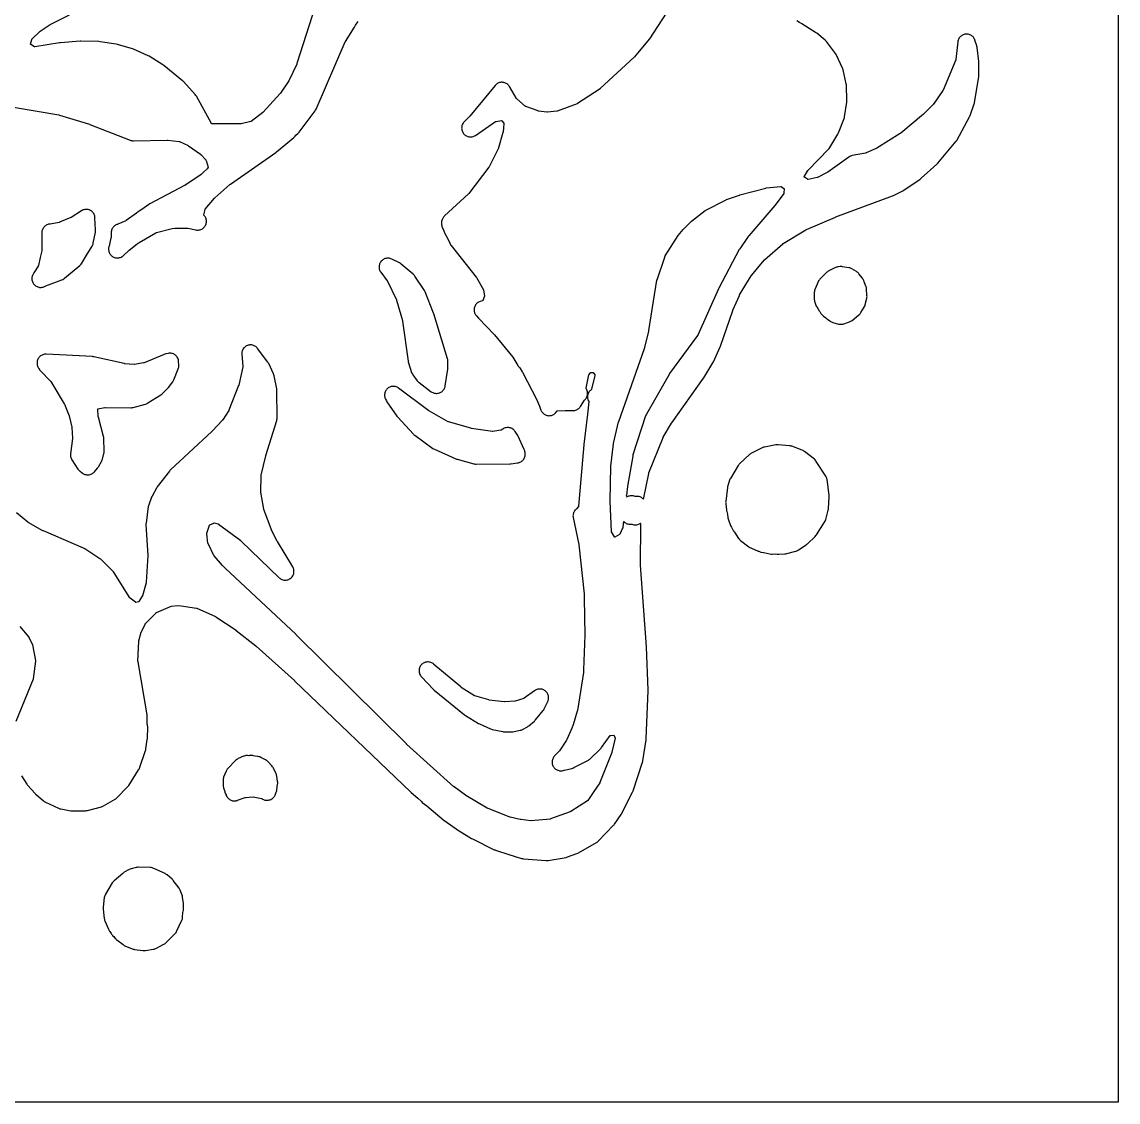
# Model space of a CAD drawing. Header units: millimetres. Extents: x 0 to 300, y 0 to 300.
# Drawn here: x 150 to 299.7, y 0 to 147.6 of the extents above; entities that cross this region are included whole.
import ezdxf

# ---------------------------------------------------------------- set-up
doc = ezdxf.new("R2010")
doc.units = ezdxf.units.MM
doc.layers.add('CUT', color=7, linetype='CONTINUOUS')

msp = doc.modelspace()

# ---------------------------------------------------------------- linework, layer by layer
at = {"layer": 'CUT'}
for points in [[(0.0014, 299.9986), (0.0295, 300), (149.1219, 300), (151.6802, 300), (299.6408, 300), (299.6689, 299.9986), (299.6703, 299.9705), (299.6703, 0.0295), (299.6689, 0.0014), (299.6408, 0), (150.7335, 0), (147.8556, 0), (0.0295, 0), (0.0014, 0.0014), (0, 0.0295), (0, 299.9705)], [(151.7153, 111.6047), (151.8087, 111.5296), (151.909, 111.4641), (152.0154, 111.409), (152.1268, 111.3648), (152.242, 111.3319), (152.3599, 111.3107), (152.4793, 111.3013), (152.5991, 111.3039), (152.7181, 111.3184), (152.835, 111.3447), (152.9486, 111.3825), (153.241, 111.4963), (155.4241, 112.3459), (155.5428, 112.3997), (155.6551, 112.4661), (155.7594, 112.5443), (157.8647, 114.3078), (157.9597, 114.3965), (158.0445, 114.4951), (158.1182, 114.6022), (158.7489, 115.6349), (159.5446, 116.9378), (159.5957, 117.0304), (159.6384, 117.1272), (159.6725, 117.2274), (159.6976, 117.3302), (159.9989, 118.8524), (160.0141, 118.9503), (160.0212, 119.0492), (160.0201, 119.1484), (159.9321, 120.8231), (159.9199, 120.9416), (159.8961, 121.0584), (159.8608, 121.1722), (159.8144, 121.2819), (159.7573, 121.3865), (159.6901, 121.485), (159.6135, 121.5762), (159.5282, 121.6595), (159.4351, 121.7338), (159.3351, 121.7986), (159.2291, 121.8531), (159.1183, 121.8968), (159.0037, 121.9294), (158.8864, 121.9504), (158.7676, 121.9596), (158.6485, 121.9571), (158.5302, 121.9427), (158.4139, 121.9167), (158.3007, 121.8793), (158.1919, 121.8308), (158.0884, 121.7718), (156.6607, 120.8611), (156.6387, 120.8483), (156.6156, 120.8374), (155.1045, 120.2027), (155.0748, 120.1921), (155.0441, 120.1846), (153.8152, 119.9527), (153.7516, 119.944), (153.7083, 119.9404), (153.5951, 119.92), (153.4843, 119.8888), (153.377, 119.8472), (153.2743, 119.7955), (153.1769, 119.7341), (153.0859, 119.6638), (153.002, 119.585), (152.9261, 119.4986), (152.8588, 119.4053), (152.8007, 119.3059), (152.7524, 119.2015), (152.7143, 119.0929), (152.6869, 118.9812), (152.6702, 118.8674), (152.6645, 118.7524), (152.6609, 116.3549), (152.659, 116.3216), (152.6534, 116.2887), (152.4506, 115.4018), (152.1951, 114.2844), (152.1861, 114.2529), (152.1703, 114.2241), (151.601, 113.3063), (151.4937, 113.1334), (151.4357, 113.0286), (151.3885, 112.9185), (151.3524, 112.8042), (151.328, 112.6869), (151.3153, 112.5678), (151.3146, 112.448), (151.3258, 112.3287), (151.3489, 112.2111), (151.3836, 112.0964), (151.4296, 111.9858), (151.4864, 111.8803), (151.5534, 111.7809), (151.6299, 111.6888)], [(198.8101, 114.511), (198.7745, 114.3981), (198.7502, 114.2822), (198.7375, 114.1645), (198.7364, 114.0462), (198.747, 113.9283), (198.7692, 113.812), (198.8027, 113.6985), (198.8472, 113.5888), (198.9023, 113.4841), (198.9675, 113.3852), (199.846, 112.1863), (199.8608, 112.1641), (199.8736, 112.1406), (201.1085, 109.6086), (201.1191, 109.5844), (201.1274, 109.5592), (201.9166, 106.7822), (201.9337, 106.7007), (202.6916, 101.2324), (202.7118, 101.1238), (202.7419, 101.0175), (203.1849, 99.6892), (203.2297, 99.5748), (203.2859, 99.4656), (203.353, 99.3627), (203.9419, 98.5536), (204.0175, 98.46), (204.1021, 98.3744), (204.1948, 98.2978), (205.8594, 97.0567), (205.957, 96.9911), (206.0605, 96.9354), (206.1689, 96.8901), (206.2813, 96.8556), (206.3965, 96.8323), (206.5135, 96.8203), (206.631, 96.8199), (206.7481, 96.831), (206.8634, 96.8534), (206.9761, 96.8871), (207.0849, 96.9316), (207.1888, 96.9865), (207.2868, 97.0514), (207.3781, 97.1255), (207.4616, 97.2082), (207.5367, 97.2986), (207.6025, 97.396), (207.6585, 97.4994), (207.7041, 97.6077), (207.7389, 97.72), (207.7626, 97.8351), (208.1209, 100.1501), (208.1315, 100.2421), (208.135, 100.3346), (208.1343, 101.1961), (208.1284, 101.3141), (208.1109, 101.4309), (208.0821, 101.5454), (206.2057, 107.6946), (206.1744, 107.7843), (205.0346, 110.677), (204.9822, 110.7918), (204.9181, 110.9004), (203.6259, 112.8482), (203.5594, 112.939), (203.4846, 113.0231), (203.4023, 113.0999), (201.7722, 114.4827), (201.6559, 114.5698), (201.5299, 114.6422), (200.4694, 115.1691), (200.361, 115.2165), (200.2484, 115.253), (200.1327, 115.2782), (200.0151, 115.2919), (199.8968, 115.2939), (199.7788, 115.2842), (199.6624, 115.263), (199.5486, 115.2304), (199.4386, 115.1868), (199.3334, 115.1325), (199.234, 115.0681), (199.1415, 114.9943), (199.0567, 114.9117), (198.9805, 114.8212), (198.9136, 114.7235), (198.8566, 114.6198)], [(261.7041, 114.1407), (261.4137, 114.1066), (261.3069, 114.0891), (261.2021, 114.062), (261.1002, 114.0257), (261.002, 113.9803), (260.0907, 113.5082), (259.9809, 113.4438), (259.8787, 113.3681), (259.785, 113.282), (258.9559, 112.4348), (258.8853, 112.356), (258.8219, 112.2713), (258.7695, 112.1867), (258.7675, 112.1839), (258.7091, 112.0846), (258.6605, 111.9801), (258.5575, 111.7279), (258.2852, 111.1212), (258.2396, 111.0032), (258.2066, 110.8811), (258.1867, 110.7562), (258.184, 110.7051), (258.182, 110.6931), (258.1741, 110.5858), (258.1536, 109.863), (258.1553, 109.756), (258.1666, 109.6496), (258.1872, 109.5446), (258.1946, 109.5194), (258.1983, 109.4917), (258.221, 109.3894), (258.2525, 109.2895), (258.3999, 108.8851), (258.4568, 108.7539), (258.5289, 108.6303), (258.6579, 108.4368), (258.6821, 108.3821), (258.7438, 108.2619), (258.8185, 108.1495), (258.9054, 108.0461), (258.9188, 108.0319), (259.0887, 107.7535), (259.1496, 107.6633), (259.2185, 107.5789), (259.2947, 107.5011), (259.3777, 107.4305), (259.4308, 107.3931), (259.7714, 107.1308), (259.8122, 107.0915), (259.9047, 107.0185), (259.9794, 106.9706), (260.3068, 106.7186), (260.4036, 106.6514), (260.5065, 106.594), (260.6146, 106.5469), (260.7268, 106.5107), (261.5056, 106.301), (261.6204, 106.2761), (261.737, 106.2624), (261.8545, 106.2603), (261.9716, 106.2697), (262.0872, 106.2904), (262.2003, 106.3224), (262.9833, 106.5858), (263.0847, 106.6251), (263.1821, 106.6735), (263.2747, 106.7304), (263.3618, 106.7955), (264.2746, 107.5443), (264.3518, 107.6134), (264.4227, 107.6889), (264.4868, 107.7702), (264.5437, 107.8568), (265.0024, 108.6249), (265.0595, 108.7326), (265.1054, 108.8456), (265.1396, 108.9627), (265.3453, 109.828), (265.3673, 109.9469), (265.3772, 110.0675), (265.3749, 110.1885), (265.3123, 111.0903), (265.3084, 111.1229), (265.3054, 111.1692), (265.289, 111.2748), (265.2633, 111.3784), (265.2284, 111.4794), (265.0041, 112.0461), (264.9315, 112.2371), (264.884, 112.3457), (264.826, 112.449), (264.758, 112.5461), (264.2815, 113.1606), (264.2086, 113.246), (264.1281, 113.3242), (264.0407, 113.3945), (263.947, 113.4563), (263.3182, 113.8307), (263.2217, 113.8823), (263.1209, 113.9249), (263.0167, 113.9582), (262.9098, 113.9818), (262.0498, 114.1313), (261.9351, 114.1455), (261.8195, 114.1487)], [(152.0151, 100.9133), (152.0269, 100.7958), (152.0502, 100.68), (152.0848, 100.5671), (152.1303, 100.4581), (152.1863, 100.3541), (152.2318, 100.2865), (152.2437, 100.2595), (152.3016, 100.1564), (152.3693, 100.0596), (152.4462, 99.9699), (153.9045, 98.4295), (153.9059, 98.4274), (155.7374, 95.3755), (155.7486, 95.355), (155.7582, 95.3337), (156.3872, 93.7787), (156.395, 93.7571), (156.4011, 93.7349), (156.7567, 92.2227), (156.7615, 92.1976), (156.7641, 92.1723), (156.8524, 90.7177), (156.8529, 90.6905), (156.8508, 90.6634), (156.5936, 88.5499), (156.585, 88.4308), (156.5884, 88.3114), (156.6036, 88.193), (156.6305, 88.0767), (156.6689, 87.9636), (156.7182, 87.8549), (156.7782, 87.7516), (157.597, 86.4901), (157.6606, 86.4012), (157.7321, 86.3184), (157.8108, 86.2425), (157.8961, 86.1741), (158.2444, 85.9199), (158.3445, 85.8543), (158.4506, 85.7989), (158.5618, 85.7544), (158.6768, 85.7212), (158.7945, 85.6996), (158.9138, 85.6899), (159.0335, 85.692), (159.1523, 85.7061), (159.2692, 85.732), (159.3829, 85.7694), (159.4923, 85.8179), (159.5964, 85.8771), (159.694, 85.9463), (159.7842, 86.0249), (159.8662, 86.1122), (160.2695, 86.5867), (160.338, 86.6755), (160.398, 86.7702), (160.8306, 87.5303), (160.8789, 87.6245), (160.9186, 87.7225), (160.9496, 87.8236), (161.1506, 88.6015), (161.1735, 88.7106), (161.1861, 88.8215), (161.1884, 88.933), (161.1436, 90.6559), (161.1316, 90.7967), (161.1031, 90.9352), (160.397, 93.5717), (160.3909, 93.5998), (160.3875, 93.6283), (160.3135, 94.6909), (160.3129, 94.7191), (160.3405, 94.7252), (161.2979, 94.8871), (161.3238, 94.8904), (161.35, 94.8913), (164.8142, 94.8662), (164.923, 94.8703), (165.031, 94.8843), (165.1372, 94.908), (166.8417, 95.3706), (166.9555, 95.4077), (167.0651, 95.4559), (167.1693, 95.5148), (168.9461, 96.6397), (169.0522, 96.7152), (169.1496, 96.8019), (169.8445, 97.4917), (169.9601, 97.6246), (170.546, 98.4079), (170.605, 98.4944), (170.6563, 98.5858), (170.6993, 98.6812), (171.3065, 100.1999), (171.3417, 100.3007), (171.3678, 100.4042), (171.3846, 100.5096), (171.3919, 100.6162), (171.3897, 100.7229), (171.3597, 101.1874), (171.3459, 101.3067), (171.3203, 101.424), (171.2831, 101.5382), (171.2347, 101.6481), (171.1755, 101.7526), (171.1061, 101.8507), (171.0274, 101.9414), (170.9399, 102.0237), (170.8446, 102.0969), (170.7426, 102.1601), (170.6347, 102.2129), (170.522, 102.2546), (170.4058, 102.2848), (170.2871, 102.3033), (170.1672, 102.3098), (170.0472, 102.3043), (169.9284, 102.2868), (169.5871, 102.219), (169.4718, 102.1901), (169.36, 102.15), (166.6342, 101.0161), (166.6053, 101.0058), (166.5754, 100.9985), (165.3436, 100.7634), (165.3163, 100.7595), (165.2888, 100.7607), (163.9902, 100.8763), (163.9116, 100.8886), (159.7965, 101.8153), (159.6965, 101.8335), (159.5954, 101.843), (153.276, 102.1729), (153.1579, 102.1733), (153.0404, 102.162), (152.9245, 102.1392), (152.8114, 102.1052), (152.7021, 102.0601), (152.5979, 102.0046), (152.4996, 101.9391), (152.4082, 101.8643), (152.3247, 101.7808), (152.2497, 101.6895), (152.1841, 101.5913), (152.1285, 101.4871), (152.0833, 101.3779), (152.0491, 101.2649), (152.0262, 101.149), (152.0148, 101.0314)], [(199.6687, 97.2353), (199.6108, 97.1351), (199.5629, 97.0298), (199.5253, 96.9204), (199.4984, 96.8079), (199.4824, 96.6933), (199.4776, 96.5777), (199.484, 96.4621), (199.5014, 96.3478), (199.5298, 96.2356), (199.5688, 96.1267), (199.6181, 96.0221), (199.7391, 95.7946), (199.8105, 95.6771), (201.1772, 93.6943), (201.2848, 93.5599), (203.4143, 91.2603), (203.5012, 91.1756), (203.5961, 91.1), (206.0887, 89.3152), (206.1894, 89.2504), (206.2961, 89.196), (209.2128, 87.8876), (209.3003, 87.8524), (209.3903, 87.8242), (211.664, 87.2086), (211.7699, 87.185), (211.8775, 87.1711), (211.9859, 87.1669), (216.5906, 87.1987), (216.7289, 87.2077), (217.6411, 87.3199), (217.7549, 87.3395), (217.8663, 87.3699), (217.9742, 87.4109), (218.0777, 87.4621), (218.1759, 87.523), (218.2677, 87.5931), (218.3523, 87.6717), (218.429, 87.758), (218.497, 87.8513), (218.5558, 87.9507), (218.6047, 88.0553), (218.6434, 88.1641), (218.6714, 88.2762), (218.6885, 88.3904), (218.6946, 88.5057), (218.6895, 88.6211), (218.6734, 88.7354), (218.6488, 88.8646), (218.6263, 88.9609), (218.5959, 89.055), (218.558, 89.1463), (217.6735, 91.0473), (217.5921, 91.1944), (217.3211, 91.612), (217.2508, 91.7093), (217.1711, 91.799), (217.0829, 91.8804), (216.9869, 91.9526), (216.8843, 92.0148), (216.7759, 92.0664), (216.6629, 92.107), (216.5465, 92.1361), (216.4277, 92.1533), (216.3078, 92.1587), (216.1879, 92.152), (216.0693, 92.1334), (215.9532, 92.103), (215.8407, 92.0612), (215.7329, 92.0083), (215.6309, 91.945), (215.4213, 91.7997), (215.3987, 91.7855), (215.3726, 91.7801), (214.2713, 91.6048), (214.2406, 91.6015), (214.2098, 91.6046), (211.359, 92.046), (211.2877, 92.0615), (208.223, 92.9273), (208.1888, 92.9393), (208.1563, 92.9553), (205.6126, 94.4064), (205.5512, 94.4466), (201.3952, 97.5474), (201.2992, 97.612), (201.1975, 97.6671), (201.0909, 97.7121), (200.9805, 97.7467), (200.8673, 97.7705), (200.7523, 97.7832), (200.6366, 97.7849), (200.5213, 97.7753), (200.4075, 97.7548), (200.2961, 97.7233), (200.1883, 97.6813), (200.0851, 97.6291), (199.9873, 97.5672), (199.896, 97.4961), (199.812, 97.4166), (199.736, 97.3294)], [(258.3728, 87.6305), (258.2841, 87.7278), (258.1852, 87.8148), (256.8459, 88.8691), (256.7477, 88.9387), (256.643, 88.9981), (256.5329, 89.0468), (255.0962, 89.5971), (254.9923, 89.6316), (254.8856, 89.6564), (254.7771, 89.6715), (253.2654, 89.8109), (253.151, 89.8159), (253.0366, 89.8101), (252.9233, 89.7933), (251.366, 89.4866), (251.2602, 89.4607), (251.1572, 89.4253), (251.0578, 89.3808), (249.6078, 88.6499), (249.5126, 88.5963), (249.4226, 88.5343), (249.3387, 88.4644), (248.0128, 87.2535), (247.9314, 87.1716), (247.8582, 87.0822), (247.7939, 86.9862), (246.7221, 85.2054), (246.6615, 85.0912), (246.6135, 84.9712), (246.3569, 84.2128), (246.3229, 84.0917), (246.3018, 83.9677), (246.0793, 82.067), (246.0715, 81.9594), (246.0735, 81.8514), (246.0852, 81.7441), (246.1534, 81.3034), (246.1763, 80.9103), (246.1892, 80.7917), (246.2138, 80.675), (246.3029, 80.336), (246.3859, 79.7997), (246.4099, 79.6832), (246.4452, 79.5696), (246.7333, 78.7847), (246.7853, 78.664), (246.8501, 78.5497), (246.9578, 78.382), (247.0622, 78.1817), (247.129, 78.069), (247.2077, 77.9643), (247.2853, 77.872), (247.8361, 77.0143), (247.8963, 76.929), (247.9636, 76.8493), (248.0376, 76.7757), (248.1177, 76.7089), (249.2494, 75.8448), (249.3671, 75.7655), (249.4934, 75.7007), (250.1744, 75.4003), (250.3109, 75.3497), (250.5181, 75.287), (250.5861, 75.2521), (250.6853, 75.2068), (250.7882, 75.1707), (250.894, 75.144), (251.2298, 75.0755), (251.2499, 75.0704), (251.2737, 75.0666), (252.1248, 74.8929), (252.2663, 74.8728), (252.4091, 74.8695), (252.8126, 74.8845), (253.1164, 74.8493), (253.2205, 74.8418), (253.3248, 74.8434), (254.1654, 74.8927), (254.2898, 74.9065), (254.4122, 74.9333), (255.6571, 75.2743), (255.779, 75.3149), (255.8959, 75.3682), (256.0064, 75.4337), (257.0774, 76.1487), (257.161, 76.2099), (257.239, 76.2781), (258.2956, 77.2853), (258.3923, 77.389), (258.4761, 77.5035), (259.5949, 79.2385), (259.6596, 79.352), (259.7116, 79.4718), (259.7502, 79.5965), (260.0746, 80.8877), (260.0964, 80.9951), (260.1083, 81.1041), (260.2091, 82.6933), (260.2108, 82.8103), (260.2011, 82.9269), (259.9211, 85.0395), (259.9025, 85.1441), (259.8747, 85.2467), (259.838, 85.3463), (259.7925, 85.4424), (259.7388, 85.534), (258.4503, 87.5241)], [(204.4228, 59.6383), (204.3581, 59.5386), (204.3036, 59.4331), (204.2598, 59.3227), (204.2272, 59.2085), (204.206, 59.0916), (204.1964, 58.9733), (204.1986, 58.8545), (204.2125, 58.7366), (204.238, 58.6206), (204.2749, 58.5076), (204.3227, 58.3989), (204.3811, 58.2955), (204.4493, 58.1983), (204.5269, 58.1084), (206.1697, 56.3836), (206.278, 56.2832), (210.4152, 52.8923), (210.5506, 52.7962), (212.299, 51.7287), (212.441, 51.6545), (213.9531, 50.9891), (214.0706, 50.9446), (214.1921, 50.9126), (215.6319, 50.6132), (215.7376, 50.5961), (215.8444, 50.5885), (216.714, 50.5654), (216.8524, 50.5698), (216.9893, 50.59), (218.0053, 50.8005), (218.1199, 50.8302), (218.231, 50.871), (218.3375, 50.9226), (218.995, 51.2821), (219.0985, 51.3457), (219.1951, 51.4195), (219.9435, 52.0538), (220.0222, 52.1267), (220.094, 52.2064), (221.1411, 53.4778), (221.2227, 53.5895), (221.2909, 53.7097), (221.7414, 54.6228), (221.7823, 54.7154), (221.8153, 54.8112), (221.8398, 54.8934), (221.8681, 55.0093), (221.8848, 55.1275), (221.8897, 55.2468), (221.8826, 55.366), (221.8638, 55.4839), (221.8334, 55.5993), (221.7916, 55.7111), (221.7389, 55.8182), (221.6759, 55.9196), (221.6031, 56.0142), (221.5213, 56.1011), (221.4312, 56.1794), (221.3338, 56.2484), (221.23, 56.3074), (221.1209, 56.3558), (221.0075, 56.3931), (220.8909, 56.4189), (220.7724, 56.4331), (220.6531, 56.4354), (220.5341, 56.4258), (220.4166, 56.4044), (220.3019, 56.3715), (220.191, 56.3274), (220.085, 56.2724), (219.985, 56.2072), (218.5532, 55.1684), (218.5269, 55.1514), (218.4976, 55.1402), (217.3204, 54.7604), (217.2965, 54.7537), (217.2719, 54.7511), (215.8868, 54.6629), (215.8581, 54.6625), (215.8296, 54.6648), (213.7775, 54.929), (213.7545, 54.9328), (213.7319, 54.9385), (211.8055, 55.4999), (211.7793, 55.5089), (211.7551, 55.5226), (209.9475, 56.6626), (209.8801, 56.7119), (206.2348, 59.795), (206.2029, 59.8241), (206.1111, 59.8995), (206.0124, 59.9655), (205.9076, 60.0214), (205.7978, 60.0667), (205.6841, 60.1009), (205.5675, 60.1237), (205.4492, 60.1348), (205.3305, 60.1342), (205.2123, 60.1219), (205.096, 60.0979), (204.9826, 60.0626), (204.8733, 60.0162), (204.769, 59.9593), (204.6709, 59.8923), (204.58, 59.816), (204.497, 59.731)], [(179.0257, 41.151), (179.038, 41.151), (179.0483, 41.1519), (179.0904, 41.1536), (179.1398, 41.1605), (179.158, 41.1623), (179.1732, 41.1652), (179.21, 41.1704), (179.2524, 41.1808), (179.2763, 41.1855), (179.2962, 41.1916), (179.3272, 41.1992), (179.3625, 41.2117), (179.3655, 41.2126), (179.3681, 41.2134), (179.3852, 41.2186), (179.3906, 41.2203), (179.3907, 41.2202), (179.3916, 41.2205), (179.4055, 41.2256), (179.4067, 41.226), (180.4356, 41.5958), (180.4688, 41.6056), (180.5029, 41.6115), (181.4824, 41.7229), (181.5133, 41.7248), (181.5439, 41.7203), (182.6561, 41.4967), (182.6836, 41.4898), (182.7215, 41.4622), (182.8213, 41.3971), (182.927, 41.3422), (183.0377, 41.2981), (183.1521, 41.2651), (183.2693, 41.2437), (183.3881, 41.2339), (183.5072, 41.236), (183.6255, 41.2499), (183.7419, 41.2755), (183.8551, 41.3125), (183.9641, 41.3605), (184.0679, 41.4191), (184.1653, 41.4877), (184.2554, 41.5656), (184.3373, 41.6521), (184.4103, 41.7462), (184.4736, 41.8472), (184.5266, 41.9539), (184.6954, 42.3414), (184.7367, 42.4502), (184.7672, 42.5625), (184.7867, 42.6773), (184.8782, 43.436), (184.8834, 43.5049), (184.8868, 43.5409), (184.8861, 43.6618), (184.8733, 43.7821), (184.8629, 43.8314), (184.7647, 44.5124), (184.742, 44.6287), (184.708, 44.7422), (184.6629, 44.8518), (184.3067, 45.6093), (184.2477, 45.7194), (184.1776, 45.8228), (184.0971, 45.9184), (183.5423, 46.5115), (183.4471, 46.6027), (183.3424, 46.6828), (183.2297, 46.751), (182.5798, 47.0969), (182.4674, 47.1494), (182.3502, 47.1901), (182.2294, 47.2184), (182.1063, 47.2341), (181.8133, 47.2562), (181.5867, 47.3198), (181.4747, 47.3455), (181.3607, 47.3604), (181.2459, 47.3643), (181.1312, 47.3572), (181.0177, 47.3392), (180.949, 47.3214), (180.7831, 47.3339), (180.6666, 47.337), (180.5503, 47.3288), (180.4354, 47.3094), (180.3229, 47.2789), (180.2139, 47.2376), (179.4924, 46.9235), (179.386, 46.8708), (179.2854, 46.8079), (179.1915, 46.7353), (179.1052, 46.6538), (178.0758, 45.5804), (178.0004, 45.4938), (177.9336, 45.4004), (177.876, 45.301), (177.8282, 45.1966), (177.5053, 44.3915), (177.4673, 44.2818), (177.4402, 44.169), (177.424, 44.054), (177.419, 43.9381), (177.4224, 43.3251), (177.4275, 43.2215), (177.4415, 43.1186), (177.4643, 43.0174), (177.4958, 42.9185), (177.6716, 42.4395), (177.6884, 42.3364), (177.7221, 42.2138), (177.7686, 42.0955), (177.8273, 41.9828), (177.8276, 41.9823), (177.8468, 41.9274), (177.9017, 41.8118), (177.9685, 41.7027), (178.0083, 41.6512), (178.0304, 41.6191), (178.1086, 41.527), (178.1956, 41.4433), (178.2906, 41.3687), (178.3926, 41.3041), (178.5005, 41.25), (178.6134, 41.2071), (178.73, 41.1757), (178.7968, 41.1648), (178.7977, 41.1646), (178.7984, 41.1646), (178.8492, 41.1563), (178.9111, 41.1524), (178.9175, 41.1518), (178.9229, 41.1517), (178.9697, 41.1488)], [(171.832, 28.2511), (171.5601, 28.9359), (171.5178, 29.0303), (171.4675, 29.1208), (171.4096, 29.2066), (170.6318, 30.2581), (170.5484, 30.3589), (170.4546, 30.4499), (169.791, 31.0272), (169.7023, 31.0973), (169.6075, 31.1587), (169.5073, 31.2109), (167.9544, 31.9293), (167.8419, 31.9747), (167.7253, 32.0084), (167.6059, 32.0302), (167.4849, 32.0398), (165.896, 32.0853), (165.7806, 32.083), (165.6659, 32.0697), (165.553, 32.0454), (164.8846, 31.8675), (164.7499, 31.823), (164.6214, 31.7629), (163.9326, 31.3895), (163.8259, 31.3243), (163.7266, 31.2483), (162.5364, 30.2352), (162.4419, 30.1455), (162.3577, 30.046), (162.2848, 29.938), (161.3677, 28.4069), (161.3098, 28.2979), (161.2635, 28.1835), (161.2291, 28.0651), (161.207, 27.9437), (161.0401, 26.6483), (161.0314, 26.5473), (161.0313, 26.4459), (161.0397, 26.3448), (161.1992, 25.0795), (161.2174, 24.9734), (161.245, 24.8694), (161.2819, 24.7683), (161.758, 23.6247), (161.8045, 23.526), (161.8598, 23.4318), (161.9234, 23.3431), (161.9572, 23.3001), (162.1237, 23.0248), (162.1877, 22.9296), (162.2605, 22.8409), (162.3414, 22.7595), (162.4912, 22.6228), (162.6943, 22.365), (162.7623, 22.286), (162.837, 22.2132), (162.9177, 22.1471), (163.7724, 21.5075), (163.8538, 21.4516), (163.9395, 21.4027), (164.0289, 21.3609), (165.0316, 20.9422), (165.132, 20.9054), (165.2354, 20.8777), (165.3408, 20.8593), (166.4842, 20.7121), (166.5954, 20.703), (166.707, 20.7043), (166.818, 20.716), (167.8803, 20.8777), (168.0047, 20.9034), (168.1256, 20.9421), (168.2418, 20.9934), (169.3457, 21.5524), (169.4583, 21.6173), (169.5632, 21.694), (169.6592, 21.7815), (170.8369, 22.979), (170.9259, 23.0801), (171.0029, 23.1906), (171.067, 23.3091), (171.7909, 24.8459), (171.8334, 24.948), (171.8663, 25.0535), (171.8893, 25.1616), (171.9023, 25.2714), (171.9481, 25.9101), (171.9978, 26.0866), (172.0231, 26.1952), (172.0381, 26.3058), (172.0428, 26.4172), (172.0371, 26.5287), (172.0114, 26.7916), (172.0215, 26.9319), (172.024, 27.0562), (172.0135, 27.1801), (171.9057, 27.9705), (171.8773, 28.113)]]:
    msp.add_lwpolyline(points, close=True, dxfattribs=at)
for points in [[(237.9289, 148.7513), (235.6717, 145.2556), (235.627, 145.1952), (233.6237, 142.8111), (233.5726, 142.7574), (228.9503, 138.4669), (228.931, 138.4505), (228.9105, 138.4358), (225.8469, 136.4326), (225.818, 136.4159), (225.7875, 136.4026), (223.0404, 135.3818), (223.0159, 135.3739), (222.9905, 135.3703), (221.7219, 135.2461), (221.689, 135.2447), (221.6561, 135.247), (220.5114, 135.3883), (220.4796, 135.394), (220.4486, 135.4031), (218.7677, 135.9956), (218.7413, 136.0064), (218.7191, 136.0242), (217.5531, 137.0514), (217.531, 137.073), (217.5139, 137.0987), (216.5364, 138.7376), (216.4694, 138.838), (216.3927, 138.9312), (216.307, 139.0163), (216.2132, 139.0923), (216.1122, 139.1584), (216.0051, 139.2141), (215.8929, 139.2588), (215.7768, 139.2919), (215.6579, 139.3132), (215.5376, 139.3225), (215.4168, 139.3196), (215.297, 139.3046), (215.1794, 139.2776), (215.065, 139.239), (214.9551, 139.1891), (214.8507, 139.1283), (214.753, 139.0574), (214.6629, 138.977), (214.5813, 138.888), (211.1137, 134.6981), (211.0834, 134.6641), (210.3482, 133.9019), (210.2711, 133.8137), (210.2029, 133.7183), (210.1443, 133.6168), (210.096, 133.51), (210.0583, 133.399), (210.0315, 133.2849), (210.0161, 133.1687), (210.0121, 133.0516), (210.0195, 132.9346), (210.0383, 132.8189), (210.0682, 132.7056), (210.1091, 132.5957), (210.1606, 132.4904), (210.222, 132.3906), (210.2929, 132.2972), (210.3726, 132.2113), (210.4602, 132.1335), (210.5551, 132.0646), (210.6562, 132.0053), (210.7626, 131.9561), (210.8733, 131.9176), (210.9872, 131.8901), (211.1033, 131.8738), (211.2204, 131.8689), (211.3374, 131.8754), (211.4533, 131.8933), (211.5668, 131.9225), (211.6769, 131.9626), (211.7826, 132.0132), (211.8829, 132.0739), (214.6584, 133.9457), (214.6853, 133.9619), (214.716, 133.9689), (215.4512, 134.0952), (215.479, 134.0986), (215.4978, 134.0778), (215.762, 133.7547), (215.779, 133.7317), (215.7778, 133.7032), (215.671, 132.5233), (215.6669, 132.4941), (215.6599, 132.4655), (215.0463, 130.3901), (215.0379, 130.3659), (215.0276, 130.3425), (213.7621, 127.7805), (213.7486, 127.756), (213.7328, 127.7329), (211.005, 124.1159), (210.9875, 124.0948), (210.9681, 124.0754), (207.6769, 121.0636), (207.6028, 120.9896), (207.5354, 120.9095), (207.4753, 120.8237), (207.4229, 120.7331), (207.3846, 120.6597), (207.3328, 120.5464), (207.2931, 120.4282), (207.2658, 120.3066), (207.2512, 120.1829), (207.2496, 120.0582), (207.2521, 119.9942), (207.2627, 119.8751), (207.2851, 119.7577), (207.3191, 119.6431), (207.3643, 119.5324), (207.5958, 119.0375), (207.5973, 119.0293), (207.6251, 118.9117), (207.6646, 118.7976), (207.7153, 118.688), (208.1145, 117.9288), (208.4351, 117.2435), (208.5014, 117.1208), (208.5815, 117.0066), (211.9821, 112.7155), (212.0316, 112.6426), (212.9929, 110.9752), (213.0056, 110.9507), (213.0111, 110.9236), (213.1267, 110.17), (213.1297, 110.1417), (213.1219, 110.1144), (212.9212, 109.5205), (212.9112, 109.4948), (212.8853, 109.4853), (212.5453, 109.3786), (212.4364, 109.3386), (212.332, 109.2883), (212.2328, 109.2281), (212.1399, 109.1586), (212.0542, 109.0804), (211.9764, 108.9944), (211.9073, 108.9012), (211.8475, 108.8019), (211.7976, 108.6972), (211.758, 108.5881), (211.7292, 108.4758), (211.7113, 108.3612), (211.7045, 108.2454), (211.709, 108.1295), (211.7247, 108.0145), (211.7513, 107.9017), (211.7888, 107.7919), (211.8366, 107.6862), (211.8945, 107.5857), (211.9617, 107.4912), (212.0378, 107.4037), (212.3143, 107.115), (212.336, 107.09), (214.5151, 104.8122), (216.9821, 101.7565), (217.6763, 100.6272), (217.7433, 100.5295), (217.8195, 100.4388), (217.9044, 100.3561), (217.9375, 100.3296), (218.3005, 99.7709), (218.3318, 99.7168), (220.3052, 95.8519), (220.3665, 95.7072), (220.5005, 95.391), (220.6244, 95.0985), (220.6269, 95.0926), (220.8386, 94.5448), (220.8861, 94.4377), (220.9439, 94.3358), (221.0113, 94.2399), (221.0877, 94.1511), (221.1724, 94.0702), (221.2646, 93.998), (221.3634, 93.935), (221.4678, 93.882), (221.577, 93.8394), (221.6897, 93.8077), (221.8051, 93.7872), (221.9219, 93.7779), (222.039, 93.7801), (222.1553, 93.7937), (222.2698, 93.8186), (222.3813, 93.8545), (222.4888, 93.9012), (222.5912, 93.958), (222.6875, 94.0246), (222.777, 94.1003), (222.8586, 94.1844), (222.8728, 94.2005), (223.0769, 94.4323), (223.096, 94.452), (223.1233, 94.4536), (224.1396, 94.4649), (225.2137, 94.4767), (225.333, 94.484), (225.451, 94.5031), (225.5666, 94.5339), (225.6785, 94.576), (225.7856, 94.6291), (225.8208, 94.6487), (225.9191, 94.71), (226.011, 94.7805), (226.0957, 94.8596), (226.1724, 94.9464), (226.2403, 95.0403), (226.7912, 95.884), (226.8077, 95.907), (226.836, 95.9335), (226.9176, 96.0183), (226.9177, 96.0184), (226.9419, 96.0491), (226.9905, 96.1106), (226.9906, 96.1107), (226.9907, 96.1108), (227.016, 96.1503), (227.054, 96.2096), (227.0541, 96.2098), (227.0542, 96.2099), (227.0771, 96.2547), (227.1076, 96.3143), (227.1077, 96.3146), (227.1078, 96.3148), (227.1268, 96.3633), (227.1506, 96.4238), (227.1507, 96.4241), (227.1508, 96.4245), (227.1653, 96.4756), (227.1827, 96.537), (227.1828, 96.5374), (227.1829, 96.5378), (227.1924, 96.5909), (227.2036, 96.6528), (227.2036, 96.6533), (227.2037, 96.6537), (227.208, 96.708), (227.213, 96.7701), (227.213, 96.7706), (227.213, 96.7711), (227.212, 96.826), (227.2109, 96.8877), (227.2108, 96.8883), (227.2108, 96.8889), (227.2044, 96.9437), (227.1973, 97.0045), (227.1971, 97.0052), (227.1971, 97.0058), (227.1852, 97.06), (227.1723, 97.1195), (227.1721, 97.1202), (227.1719, 97.1209), (227.1548, 97.1738), (227.1362, 97.2315), (227.1358, 97.2322), (227.1356, 97.233), (227.1133, 97.284), (227.0892, 97.3394), (227.0888, 97.3401), (227.0885, 97.3409), (227.0612, 97.3896), (227.032, 97.4421), (227.0315, 97.4429), (227.031, 97.4437), (226.9985, 97.4957), (227.0032, 97.5248), (227.3941, 99.3463), (227.4019, 99.3751), (227.4179, 99.4004), (227.5925, 99.6484), (227.6108, 99.6718), (227.6403, 99.6747), (227.6411, 99.6747), (227.9522, 99.6894), (227.9813, 99.6894), (227.997, 99.6649), (228.1865, 99.3348), (228.1992, 99.3102), (228.1942, 99.283), (227.7504, 97.3804), (227.7427, 97.3535), (227.7006, 97.3227), (227.6869, 97.3136), (227.5954, 97.2392), (227.5117, 97.1561), (227.4365, 97.0652), (227.3706, 96.9674), (227.3147, 96.8635), (227.2692, 96.7547), (227.2346, 96.642), (227.2112, 96.5264), (227.1993, 96.409), (227.199, 96.2911), (227.2103, 96.1737), (227.233, 96.0579), (227.267, 95.945), (227.3119, 95.8359), (227.3673, 95.7318), (227.3875, 95.698), (227.3855, 95.6683), (227.184, 93.9701), (226.694, 89.8402), (226.6897, 89.7983), (225.9914, 81.4098), (225.9879, 81.3828), (225.9708, 81.3616), (225.7019, 81.06), (225.6815, 81.0393), (225.6508, 81.0136), (225.5646, 80.934), (225.4866, 80.8464), (225.4176, 80.7517), (225.3581, 80.6506), (225.3088, 80.5442), (225.27, 80.4335), (225.2423, 80.3195), (225.2259, 80.2034), (225.2208, 80.0863), (225.2272, 79.9692), (225.245, 79.8533), (225.9959, 76.173), (226.0045, 76.1185), (226.7398, 69.4157), (226.74, 69.4075), (226.7406, 69.3723), (226.7499, 68.8476), (226.8394, 63.7946), (226.6716, 59.0765), (226.6709, 59.0651), (226.6692, 59.0397), (226.668, 59.0216), (226.6451, 58.6813), (225.8281, 53.506), (225.8085, 53.422), (225.2242, 51.5377), (225.1505, 51.3224), (225.1281, 51.257), (225.1087, 51.2003), (225.1053, 51.1904), (224.3616, 49.5377), (224.3203, 49.4613), (223.3694, 47.9706), (223.3513, 47.9453), (223.3308, 47.922), (222.7121, 47.2912), (222.6327, 47.2018), (222.5627, 47.1049), (222.5026, 47.0015), (222.4531, 46.8927), (222.4147, 46.7795), (222.3877, 46.663), (222.3725, 46.5445), (222.3691, 46.425), (222.3777, 46.3057), (222.398, 46.1879), (222.43, 46.0727), (222.4733, 45.9613), (222.5275, 45.8547), (222.592, 45.754), (222.6662, 45.6603), (222.7493, 45.5744), (222.8406, 45.4972), (222.9391, 45.4295), (223.0439, 45.3719), (223.1539, 45.325), (223.268, 45.2893), (223.3851, 45.2651), (223.504, 45.2527), (223.6235, 45.2522), (223.7425, 45.2636), (223.8598, 45.2868), (224.0289, 45.329), (224.0639, 45.3378), (225.0789, 45.5914), (225.2123, 45.6332), (225.3399, 45.6901), (227.2333, 46.6709), (227.3319, 46.7281), (227.4246, 46.7944), (227.5107, 46.8691), (228.9771, 48.2715), (229.055, 48.3533), (229.1249, 48.4422), (230.2851, 50.0695), (230.3029, 50.092), (230.3314, 50.0955), (230.7884, 50.1282), (230.8164, 50.1288), (230.8282, 50.1034), (230.9546, 49.7922), (230.9643, 49.7642), (230.9594, 49.7349), (230.5324, 47.787), (230.5263, 47.7636), (230.5183, 47.7408), (228.9054, 43.6714), (228.8916, 43.6415), (228.8746, 43.6133), (228.073, 42.4363), (227.2269, 41.1939), (227.2087, 41.1699), (227.1842, 41.1525), (224.9027, 39.6955), (224.8746, 39.6796), (224.845, 39.6669), (222.1515, 38.6755), (222.1262, 38.6675), (222.1, 38.664), (219.5094, 38.4391), (219.4807, 38.4379), (219.452, 38.4396), (218.0873, 38.5842), (218.0181, 38.5957), (216.6328, 38.9093), (216.6099, 38.9155), (216.5875, 38.9235), (213.5307, 40.1493), (213.5099, 40.1585), (213.49, 40.1693), (210.5924, 41.879), (210.5418, 41.9125), (208.9943, 43.0512), (208.9487, 43.0883), (202.4833, 48.9019), (202.462, 48.9221), (187.425, 63.8394), (187.4005, 63.863), (177.7154, 72.9415), (177.3957, 73.2413), (177.348, 73.2914), (176.225, 74.6187), (176.2032, 74.6479), (176.1851, 74.6795), (175.37, 76.3318), (175.3597, 76.3553), (175.3557, 76.3807), (175.2119, 77.64), (175.21, 77.6726), (175.2188, 77.7041), (175.5951, 78.813), (175.6058, 78.84), (175.6313, 78.854), (176.1658, 79.1136), (176.1923, 79.125), (176.2207, 79.1197), (176.755, 78.993), (176.784, 78.9846), (176.8092, 78.9678), (179.8597, 76.7013), (179.9197, 76.6503), (185.0754, 71.6451), (185.1651, 71.5663), (185.2622, 71.4968), (185.3657, 71.4373), (185.4746, 71.3884), (185.5878, 71.3505), (185.7042, 71.3241), (185.8227, 71.3093), (185.942, 71.3065), (186.0611, 71.3154), (186.1786, 71.3362), (186.2935, 71.3686), (186.4046, 71.4122), (186.5109, 71.4666), (186.6112, 71.5313), (186.7046, 71.6057), (186.7901, 71.6889), (186.867, 71.7803), (186.9343, 71.8789), (186.9916, 71.9836), (187.0382, 72.0935), (187.0736, 72.2075), (187.0975, 72.3245), (187.1097, 72.4432), (187.11, 72.5626), (187.0984, 72.6814), (187.0751, 72.7985), (187.0403, 72.9127), (186.9943, 73.0229), (186.9376, 73.1279), (184.8455, 76.5808), (184.8238, 76.6199), (184.0032, 78.235), (183.9746, 78.3007), (182.999, 80.9704), (182.9912, 80.995), (182.9856, 81.0201), (182.5732, 83.3116), (182.5693, 83.3419), (182.5685, 83.3724), (182.6268, 85.587), (182.6292, 85.6174), (182.6346, 85.6474), (183.2581, 88.3074), (183.2692, 88.3482), (184.755, 93.1379), (184.7853, 93.2567), (184.8033, 93.3781), (184.8089, 93.5006), (184.7865, 97.2186), (184.7799, 97.337), (184.7617, 97.4541), (184.3955, 99.2275), (184.3592, 99.3627), (184.3075, 99.4927), (183.6565, 100.8863), (183.5995, 100.9937), (183.5319, 101.0947), (182.1398, 102.9655), (182.0636, 103.0579), (181.9785, 103.1423), (181.8855, 103.2177), (181.7854, 103.2835), (181.6793, 103.339), (181.5682, 103.3836), (181.4531, 103.4169), (181.3354, 103.4386), (181.216, 103.4485), (181.0963, 103.4464), (180.9773, 103.4324), (180.8604, 103.4066), (180.7466, 103.3693), (180.6371, 103.3208), (180.5329, 103.2616), (180.4352, 103.1923), (180.3449, 103.1137), (180.2629, 103.0264), (180.1899, 102.9314), (180.1268, 102.8296), (180.0742, 102.7221), (180.0326, 102.6098), (180.0023, 102.4939), (179.9838, 102.3756), (179.9771, 102.256), (179.9824, 102.1364), (180.1343, 100.5267), (180.1356, 100.4957), (180.1305, 100.4651), (179.5681, 97.9277), (179.5621, 97.9049), (179.5543, 97.8826), (178.2322, 94.5311), (178.2195, 94.5034), (178.2042, 94.4771), (177.3743, 93.2093), (177.3599, 93.1891), (177.3438, 93.1702), (175.9428, 91.6527), (175.91, 91.6199), (170.2371, 86.3569), (170.1681, 86.2873), (170.1049, 86.2123), (168.4236, 84.0435), (168.3655, 83.9617), (168.3144, 83.8753), (167.731, 82.787), (167.6656, 82.6431), (167.2754, 81.6074), (167.2352, 81.4795), (167.2096, 81.3479), (166.901, 79.1042), (166.8906, 78.9853), (166.8921, 78.8659), (167.1497, 74.7428), (167.1496, 74.6668), (166.9138, 71.0134), (166.9103, 70.9833), (166.9038, 70.9536), (166.412, 69.1589), (166.4025, 69.1301), (166.3874, 69.1038), (165.9165, 68.3729), (165.8997, 68.3495), (165.8719, 68.342), (165.5276, 68.2663), (165.5, 68.2617), (165.4767, 68.2773), (164.7199, 68.8426), (164.6985, 68.8601), (164.6828, 68.8828), (162.5295, 72.326), (162.4504, 72.4377), (162.3592, 72.5396), (160.8096, 74.0841), (160.7163, 74.1678), (160.6148, 74.2414), (158.5328, 75.5899), (158.4459, 75.6411), (158.355, 75.6849), (152.8861, 78.04), (152.8312, 78.067), (150.8252, 79.1856), (150.802, 79.1999), (150.7802, 79.2163), (149.1986, 80.5242)], [(190.004, 149.671), (187.5112, 141.8965), (187.4825, 141.8237), (186.3878, 139.5048), (185.2683, 137.8366), (185.2551, 137.8185), (185.2406, 137.8014), (182.8765, 135.2168), (181.2742, 133.9804), (181.2474, 133.962), (181.2162, 133.9532), (179.9207, 133.6635), (179.8884, 133.6581), (179.8557, 133.6563), (175.881, 133.6523), (175.8526, 133.6537), (175.8378, 133.6779), (173.7907, 137.4113), (173.7156, 137.531), (173.627, 137.6409), (172.0179, 139.4135), (171.9561, 139.4767), (171.8899, 139.5352), (169.3477, 141.6177), (169.2153, 141.7119), (167.323, 142.8744), (167.1838, 142.9477), (165.2006, 143.8327), (165.0511, 143.8878), (162.9902, 144.4956), (162.8306, 144.5311), (160.6179, 144.8664), (160.4671, 144.8796), (158.0165, 144.9389), (157.8975, 144.9359), (155.2084, 144.7336), (155.1043, 144.7212), (151.7381, 144.1695), (151.7094, 144.1663), (151.6837, 144.1794), (151.1495, 144.487), (151.1253, 144.5026), (151.1308, 144.5308), (151.286, 145.1508), (151.2938, 145.1769), (151.3124, 145.1968), (152.4157, 146.2768), (152.4359, 146.2948), (152.4577, 146.311), (153.8218, 147.2308), (153.8888, 147.2699), (156.4683, 148.5599)], [(148.8051, 135.9235), (155.0013, 134.8562), (155.0739, 134.839), (159.1695, 133.5937), (159.214, 133.5783), (164.7217, 131.4186), (164.8343, 131.3807), (164.9501, 131.3542), (165.068, 131.3393), (165.1868, 131.3361), (169.7988, 131.4401), (169.8834, 131.436), (171.4103, 131.2535), (171.4421, 131.248), (171.4719, 131.2357), (172.6581, 130.6718), (172.6811, 130.6596), (172.703, 130.6455), (174.3391, 129.4827), (174.3623, 129.4644), (174.3836, 129.4439), (175.0741, 128.71), (175.0925, 128.6885), (175.1015, 128.6617), (175.374, 127.707), (175.3808, 127.6778), (175.3615, 127.6549), (175.2343, 127.5177), (174.7389, 127.0243), (174.5573, 126.8433), (174.5475, 126.8336), (174.4434, 126.7299), (172.2048, 125.2378), (172.1523, 125.2065), (167.4211, 122.7076), (167.293, 122.6293), (166.3409, 121.9623), (165.9505, 121.7149), (165.8355, 121.6321), (165.6245, 121.4604), (164.174, 120.4441), (164.1498, 120.4289), (164.1243, 120.416), (163.0338, 119.929), (162.9957, 119.9142), (162.9066, 119.8843), (162.7995, 119.8365), (162.6976, 119.7784), (162.6019, 119.7106), (162.5132, 119.6338), (162.4325, 119.5487), (162.3604, 119.4562), (162.2978, 119.357), (162.2451, 119.2522), (162.2029, 119.1428), (162.1716, 119.0298), (162.1514, 118.9142), (162.1427, 118.7973), (162.1363, 118.5519), (162.1311, 118.3476), (162.1253, 118.1233), (162.1229, 118.0925), (162.1173, 118.0621), (161.8534, 116.9486), (161.8422, 116.9014), (161.8186, 116.8017), (161.7971, 116.6856), (161.787, 116.5679), (161.7886, 116.4497), (161.8018, 116.3323), (161.8265, 116.2168), (161.8624, 116.1043), (161.9092, 115.9958), (161.9665, 115.8925), (162.0336, 115.7953), (162.11, 115.7051), (162.1949, 115.6229), (162.2874, 115.5495), (162.3867, 115.4855), (162.4918, 115.4316), (162.6017, 115.3883), (162.7154, 115.356), (162.8316, 115.335), (162.9494, 115.3256), (163.0675, 115.3278), (163.1848, 115.3415), (163.3002, 115.3668), (163.4126, 115.4033), (163.5208, 115.4506), (163.6239, 115.5084), (163.7208, 115.576), (163.8105, 115.6529), (164.5526, 116.3543), (164.5931, 116.3892), (165.7147, 117.2741), (165.9692, 117.4553), (168.2221, 118.7485), (168.3021, 118.7794), (168.3161, 118.7848), (168.3206, 118.7865), (168.3216, 118.7869), (170.4584, 119.3493), (170.8306, 119.3767), (172.5387, 119.4044), (172.574, 119.4028), (172.6088, 119.3972), (173.69, 119.155), (173.8078, 119.1348), (173.927, 119.1263), (174.0464, 119.1297), (174.1649, 119.145), (174.2813, 119.172), (174.3944, 119.2105), (174.5032, 119.26), (174.6065, 119.3201), (174.7033, 119.3901), (174.7926, 119.4694), (174.8736, 119.5572), (174.9455, 119.6527), (175.0076, 119.7548), (175.0591, 119.8626), (175.0997, 119.975), (175.129, 120.0908), (175.1465, 120.209), (175.1522, 120.3284), (175.1461, 120.4477), (175.1281, 120.5658), (175.0984, 120.6815), (175.0573, 120.7938), (175.0054, 120.9013), (174.9429, 121.0032), (174.8707, 121.0984), (174.8191, 121.1538), (174.8197, 121.1544), (174.7817, 121.1951), (174.7868, 121.2222), (174.9604, 121.9451), (174.9682, 121.9722), (174.9855, 121.9944), (176.2665, 123.4852), (176.3237, 123.5434), (178.3709, 125.356), (178.4261, 125.3994), (184.6407, 129.7211), (184.7455, 129.8029), (185.9825, 130.8846), (187.0953, 131.7949), (187.1892, 131.8804), (187.2736, 131.9753), (187.3742, 132.1014), (187.6552, 132.3471), (187.746, 132.4355), (187.8271, 132.5329), (189.9839, 135.4239), (190.0598, 135.5389), (190.1221, 135.6618), (194.1216, 144.8334), (194.1606, 144.908), (195.3622, 146.8601), (195.5294, 147.1076), (195.7621, 147.4518), (195.8702, 147.6119)], [(149.8965, 44.5601), (150.6142, 43.4467), (150.6661, 43.3726), (150.7234, 43.3025), (151.7488, 42.1415), (151.811, 42.0762), (151.8779, 42.0158), (152.92, 41.1434), (153.0023, 41.0803), (153.0898, 41.0246), (153.1817, 40.9766), (154.9555, 40.1465), (155.0508, 40.1068), (155.1492, 40.0755), (155.2499, 40.0527), (156.6299, 39.8024), (156.7451, 39.7872), (156.8611, 39.7833), (158.6339, 39.8084), (158.7776, 39.8191), (158.9189, 39.8469), (160.7995, 40.336), (160.9038, 40.3682), (161.0048, 40.4099), (161.1016, 40.4605), (162.6814, 41.3809), (162.7718, 41.4392), (162.8566, 41.5052), (162.9351, 41.5786), (164.3951, 43.071), (164.479, 43.1664), (164.5524, 43.2701), (165.8829, 45.3798), (165.9482, 45.4975), (165.9999, 45.6217), (166.8408, 48.0121), (166.8742, 48.1246), (166.8966, 48.2398), (167.0804, 49.5199), (167.0899, 49.6104), (167.0925, 49.7014), (167.0874, 50.2602), (167.1567, 50.6774), (167.1695, 50.7839), (167.1728, 50.8911), (167.1665, 50.9982), (167.1344, 51.307), (167.1164, 51.4235), (167.0872, 51.5376), (167.0754, 51.57), (167.0647, 52.7282), (167.06, 52.8243), (167.0475, 52.9198), (165.8101, 60.1424), (165.8064, 60.1739), (165.806, 60.2056), (165.9235, 62.9623), (165.9269, 62.9965), (165.9343, 63.03), (166.2604, 64.1972), (166.2685, 64.2218), (166.2786, 64.2457), (166.7705, 65.2759), (166.7859, 65.304), (166.8068, 65.3282), (168.2709, 66.8448), (168.2926, 66.8651), (168.3193, 66.8781), (170.2605, 67.7065), (170.3845, 67.7368), (171.1371, 67.8259), (171.7008, 67.8177), (173.7986, 67.4873), (173.8249, 67.4819), (173.8498, 67.472), (176.38, 66.3242), (176.4016, 66.3133), (176.4223, 66.3007), (179.1926, 64.4563), (179.2316, 64.428), (181.9031, 62.3212), (181.9336, 62.2955), (187.1624, 57.5754), (187.1755, 57.5631), (203.0599, 42.3354), (203.1197, 42.2818), (204.0415, 41.5095), (204.5283, 41.0446), (204.6407, 40.9498), (205.2563, 40.4917), (207.6427, 38.4923), (207.7202, 38.4326), (209.6038, 37.0996), (209.6676, 37.0575), (211.3716, 36.0077), (211.4725, 35.952), (214.4712, 34.481), (214.5529, 34.4446), (214.637, 34.4145), (216.599, 33.7924), (217.0635, 33.6253), (217.1746, 33.5913), (217.2884, 33.5682), (217.3225, 33.563), (218.1748, 33.2928), (218.3087, 33.2587), (218.4456, 33.2402), (221.552, 33.0017), (221.6516, 32.9982), (221.7511, 33.0029), (221.8499, 33.0159), (224.2668, 33.437), (224.3634, 33.458), (224.4579, 33.4868), (225.7579, 33.9427), (225.863, 33.9852), (225.9635, 34.0374), (228.4234, 35.4662), (228.5153, 35.5253), (228.6013, 35.5924), (228.681, 35.6672), (230.7739, 37.819), (230.8455, 37.8995), (230.9096, 37.9862), (231.7794, 39.2801), (231.8506, 39.4007), (233.3642, 42.344), (233.4041, 42.4296), (233.4371, 42.5182), (234.7187, 46.4179), (234.7455, 46.5124), (234.7645, 46.6088), (235.2133, 49.5063), (235.2265, 49.6422), (235.4893, 56.2367), (235.4893, 56.3329), (235.2535, 62.1642), (235.2514, 62.2023), (234.4459, 73.3314), (234.4443, 73.3779), (234.4737, 78.9151), (234.4686, 79.0325), (234.4637, 79.0666), (234.4505, 79.056), (234.3521, 78.9913), (234.2477, 78.9367), (234.1386, 78.8925), (234.0256, 78.8592), (233.9099, 78.8372), (233.7926, 78.8266), (233.6749, 78.8276), (233.5578, 78.8401), (233.4425, 78.864), (233.33, 78.8991), (233.3272, 78.9003), (233.2736, 78.92), (233.2235, 78.9131), (233.1062, 78.9027), (232.9884, 78.9038), (232.8713, 78.9165), (232.756, 78.9406), (232.6436, 78.9759), (232.5352, 79.0221), (232.4319, 79.0786), (232.3346, 79.1451), (232.2443, 79.2207), (232.1618, 79.3048), (232.1452, 79.3255), (232.1299, 79.2843), (232.0999, 79.1707), (232.0811, 79.0547), (232.015, 78.4633), (232.0097, 78.4314), (231.9977, 78.4014), (231.6261, 77.6056), (231.6115, 77.5781), (231.5849, 77.5617), (230.9213, 77.1988), (230.8962, 77.1866), (230.8813, 77.2102), (230.4794, 77.9186), (230.4667, 77.9436), (230.4642, 77.9715), (230.2838, 82.0919), (230.2834, 82.1333), (230.4021, 86.8202), (230.4059, 86.8743), (230.7599, 89.9177), (230.7715, 89.9842), (231.4556, 92.9256), (231.4744, 92.9899), (235.0017, 102.9504), (235.0381, 103.074), (235.5756, 105.3398), (235.593, 105.4278), (236.6879, 112.2943), (236.6929, 112.3192), (236.7001, 112.3436), (237.7562, 115.4494), (237.7795, 115.5033), (237.7851, 115.5162), (237.7951, 115.5395), (237.8271, 115.6134), (239.5696, 118.4092), (240.2652, 119.2168), (241.3931, 120.3607), (243.2507, 121.8155), (246.1415, 123.2607), (246.2083, 123.2892), (247.958, 123.9127), (248.0037, 123.927), (251.5419, 124.8771), (251.5649, 124.8823), (251.5883, 124.8857), (253.5865, 125.0955), (253.6142, 125.0971), (253.6386, 125.0836), (254.0368, 124.837), (254.0606, 124.8207), (254.0599, 124.7918), (254.0175, 124.1974), (254.0143, 124.17), (253.9991, 124.147), (252.8233, 122.5305), (252.7934, 122.4927), (249.2345, 118.3462), (249.1597, 118.2494), (248.0072, 116.5909), (247.9337, 116.4706), (245.1255, 111.2026), (245.0878, 111.1253), (242.2692, 104.7793), (242.2545, 104.7506), (242.2369, 104.7236), (238.4183, 99.5251), (238.3428, 99.4089), (235.2437, 93.9709), (235.1886, 93.8616), (235.1449, 93.7472), (233.4144, 88.4151), (233.374, 88.2528), (232.6547, 84.1667), (232.644, 84.0919), (232.5124, 82.9143), (232.5051, 82.7966), (232.5093, 82.6788), (232.5151, 82.6358), (232.5314, 82.6489), (232.6301, 82.7132), (232.7346, 82.7675), (232.8439, 82.8113), (232.9569, 82.8442), (233.0727, 82.8659), (233.19, 82.8761), (233.3077, 82.8747), (233.4248, 82.8619), (233.54, 82.8376), (233.6523, 82.8021), (233.7051, 82.7825), (233.7562, 82.7896), (233.8735, 82.7999), (233.9912, 82.7986), (234.1083, 82.7858), (234.2235, 82.7616), (234.3358, 82.7263), (234.4441, 82.6801), (234.5473, 82.6235), (234.6445, 82.557), (234.7347, 82.4814), (234.8171, 82.3973), (234.8334, 82.377), (234.85, 82.4222), (234.8797, 82.5363), (235.5797, 85.8961), (235.5862, 85.9216), (235.5948, 85.9464), (237.5387, 90.7994), (237.5477, 90.8197), (237.5582, 90.8392), (238.6884, 92.7727), (238.7177, 92.818), (243.0423, 98.8901), (243.0886, 98.9601), (244.3291, 100.9881), (244.3987, 101.1196), (245.335, 103.1891), (245.3767, 103.2941), (247.0481, 108.1636), (247.0666, 108.2107), (247.943, 110.1997), (247.9803, 110.271), (249.5739, 112.8728), (249.6207, 112.9387), (251.326, 115.0282), (251.3422, 115.0464), (251.3598, 115.0633), (253.8627, 117.2728), (253.8839, 117.2898), (253.9066, 117.3049), (257.0204, 119.1768), (257.0943, 119.2145), (261.0823, 120.9129), (261.1072, 120.9229), (268.8671, 123.8244), (268.9754, 123.8711), (270.2638, 124.5033), (270.4095, 124.5879), (272.6399, 126.1029), (272.7722, 126.2071), (274.9219, 128.1589), (275.0335, 128.2747), (277.5529, 131.2691), (277.6265, 131.3662), (277.6899, 131.4703), (279.3916, 134.6128), (279.4361, 134.704), (279.4728, 134.7986), (280.0145, 136.395), (280.0417, 136.4874), (280.0615, 136.5817), (280.6453, 140.0555), (280.6578, 140.1553), (280.6619, 140.2558), (280.6599, 142.004), (280.6508, 142.1495), (280.4117, 144.0885), (280.3937, 144.1951), (280.3661, 144.2997), (280.1258, 145.0683), (280.0856, 145.1781), (280.0348, 145.2834), (279.974, 145.3832), (279.9038, 145.4767), (279.8249, 145.5629), (279.7379, 145.641), (279.6438, 145.7103), (279.5433, 145.7701), (279.4375, 145.8199), (279.3274, 145.8591), (279.214, 145.8874), (279.0984, 145.9045), (278.9816, 145.9103), (278.8649, 145.9047), (278.7492, 145.8878), (278.6357, 145.8597), (278.5255, 145.8207), (278.4196, 145.7712), (278.3191, 145.7116), (278.2248, 145.6425), (278.1377, 145.5645), (278.0586, 145.4785), (277.9882, 145.3851), (277.9272, 145.2854), (277.8763, 145.1802), (277.8358, 145.0705), (277.8062, 144.9574), (277.7877, 144.842), (277.5216, 142.4315), (277.5171, 142.4031), (277.5072, 142.3762), (275.7765, 138.2674), (275.7629, 138.2394), (275.7465, 138.2129), (274.4412, 136.3342), (274.426, 136.3143), (274.4093, 136.2957), (273.1541, 135.0129), (273.1086, 134.9708), (269.9915, 132.3831), (269.9262, 132.3359), (266.7098, 130.327), (266.6367, 130.2881), (265.2512, 129.6692), (265.2187, 129.6569), (265.185, 129.6485), (263.3725, 129.3049), (263.2472, 129.2741), (263.1259, 129.23), (263.0101, 129.1731), (262.9011, 129.1042), (260.0273, 127.0627), (259.9574, 127.0199), (258.6224, 126.3236), (258.5966, 126.3116), (258.569, 126.3048), (257.3214, 126.0582), (257.293, 126.054), (257.2683, 126.0687), (256.8207, 126.365), (256.7974, 126.3822), (256.8108, 126.408), (257.313, 127.2627), (257.3328, 127.2922), (257.356, 127.3192), (260.1339, 130.186), (260.2213, 130.2869), (260.297, 130.3969), (261.4061, 132.2183), (261.459, 132.3149), (261.5029, 132.416), (262.25, 134.3817), (262.2884, 134.5012), (262.3141, 134.6241), (262.6231, 136.6159), (262.6348, 136.7232), (262.6368, 136.8312), (262.5836, 138.8673), (262.5745, 138.9867), (262.5536, 139.1047), (262.1091, 141.0386), (262.075, 141.1582), (262.0287, 141.2736), (261.2189, 143.0242), (261.1566, 143.1414), (261.0818, 143.251), (259.8243, 144.8893), (259.7403, 144.9874), (259.6462, 145.0759), (258.5242, 146.0225), (258.4378, 146.0889), (258.3457, 146.1472), (257.9687, 146.3626), (256.4582, 147.3129), (256.1639, 147.4981), (255.8123, 147.7193)], [(149.6712, 64.9785), (150.8746, 63.5074), (150.8941, 63.4807), (150.9106, 63.4519), (151.3802, 62.5128), (151.3911, 62.4882), (151.3975, 62.4623), (151.8192, 60.3233), (151.8238, 60.2912), (151.8212, 60.2588), (151.499, 57.8326), (151.4945, 57.8073), (151.4858, 57.7833), (149.1188, 52.0127)]]:
    msp.add_lwpolyline(points, dxfattribs=at)

doc.saveas('drawing.dxf')
